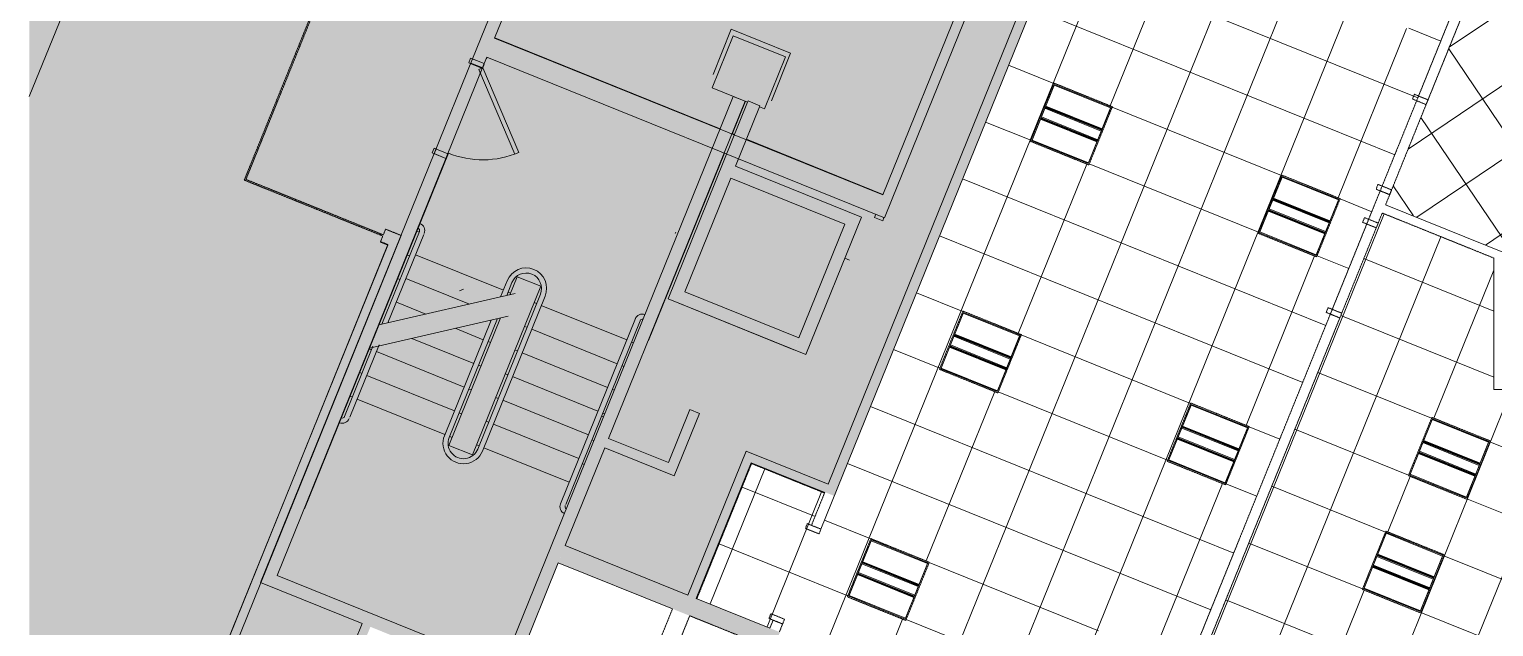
# Model space of a CAD drawing. Header units: inches. Extents: x 308 to 1690, y -476 to 1095.
# Drawn here: x 308 to 880, y 52 to 286 of the extents above; entities that cross this region are included whole.
import ezdxf

# ---------------------------------------------------------------- set-up
doc = ezdxf.new("R2010")
doc.units = ezdxf.units.IN
doc.header["$MEASUREMENT"] = 0
doc.linetypes.add('Demolished', pattern=[0.1875, 0.125, -0.0625])
for name, color, linetype, lineweight in [('8th floor - 800-805 background_dwg', 8, 'Continuous', 9), ('A-CLNG', 13, 'Continuous', 13), ('A-CLNG-PATT', 13, 'Demolished', 9), ('A-DETL-GENF', 92, 'Continuous', 9), ('A-DOOR', 31, 'Continuous', 13), ('A-DOOR-FRAM', 31, 'Continuous', 20), ('A-WALL', 113, 'Continuous', 13), ('A-Wall-Bldg', 7, 'Continuous', 9), ('A-Wall-Exst', 7, 'Continuous', 9), ('A-WALL-PATT', 111, 'Continuous', 13), ('E-LITE-EQPM', 33, 'Continuous', 13), ('I-WALL', 2, 'Continuous', 13)]:
    doc.layers.add(name, color=color, linetype=linetype, lineweight=lineweight)

# ---------------------------------------------------------------- blocks, each defined once
blk = doc.blocks.new('Single Flush - OTJ_SOLIDFLUSH_ALUM-5004356-FIRST FLOOR RCP DEMO')
at = {"layer": 'A-DOOR-FRAM', "color": 8}
for p, q in [((-20, 3.25), (-20, -2.5)), ((-20, 3.25), (-18, 3.25)), ((-18, 3.25), (-18, -2.5)), ((18.000004, 3.25), (18.000004, -2.5)), ((18.000004, 3.25), (20.000004, 3.25)), ((20.000004, 3.25), (20.000004, -2.5)), ((-20, -2.5), (-18, -2.5)), ((18.000004, -2.5), (20.000004, -2.5))]:
    blk.add_line(p, q, dxfattribs=at)
blk = doc.blocks.new('Single Flush - OTJ_SOLIDFLUSH_ALUM-V5-FIRST FLOOR RCP DEMO')
at = {"layer": 'A-DOOR-FRAM', "color": 10, "linetype": 'Demolished'}
for p, q in [((-20, -3.75), (-20, 2)), ((-20, 2), (-18, 2)), ((-18, -3.75), (-18, 2)), ((18.000004, -3.75), (18.000004, 2)), ((18.000004, 2), (20.000004, 2)), ((20.000004, -3.75), (20.000004, 2)), ((-20, -3.75), (-18, -3.75)), ((18.000004, -3.75), (20.000004, -3.75))]:
    blk.add_line(p, q, dxfattribs=at)
blk = doc.blocks.new('Single Flush - OTJ_SOLIDFLUSH_ALUM-5004421-FIRST FLOOR RCP DEMO')
at = {"layer": 'A-DOOR-FRAM', "color": 10, "linetype": 'Demolished'}
for p, q in [((-20, 3.75), (-20, -2)), ((-20, 3.75), (-18, 3.75)), ((-18, 3.75), (-18, -2)), ((18.000004, 3.75), (18.000004, -2)), ((18.000004, 3.75), (20.000004, 3.75)), ((20.000004, 3.75), (20.000004, -2)), ((-20, -2), (-18, -2)), ((18.000004, -2), (20.000004, -2))]:
    blk.add_line(p, q, dxfattribs=at)
blk = doc.blocks.new('Single Flush - OTJ_SOLIDFLUSH_ALUM-5212879-FIRST FLOOR RCP DEMO')
at = {"layer": 'A-DOOR-FRAM', "color": 10, "linetype": 'Demolished'}
for p, q in [((-20, -3.75), (-20, 2)), ((-20, 2), (-18, 2)), ((-18, -3.75), (-18, 2)), ((18.000004, -3.75), (18.000004, 2)), ((18.000004, 2), (20.000004, 2)), ((20.000004, -3.75), (20.000004, 2)), ((-20, -3.75), (-18, -3.75)), ((18.000004, -3.75), (20.000004, -3.75))]:
    blk.add_line(p, q, dxfattribs=at)
blk = doc.blocks.new('L-Recessed-Axis-Plano - 2 X 2-4550865-FIRST FLOOR RCP DEMO')
at = {"layer": 'E-LITE-EQPM', "lineweight": 9}
for p, q in [((11.91, 11.87), (-11.91, 11.87)), ((-11.91, 11.87), (-11.91, -11.88)), ((-11.88, -11.56), (-11.88, 11.56)), ((-11.88, 11.56), (11.87, 11.56)), ((11.87, 11.56), (11.87, -11.56)), ((11.91, -11.88), (11.91, 11.87)), ((-11.88, 2.74), (11.87, 2.74)), ((11.87, 2.51), (-11.88, 2.51)), ((-11.88, 2.3), (11.87, 2.3)), ((-11.88, 2.2), (11.87, 2.2)), ((-11.88, 1.83), (11.87, 1.83)), ((-11.88, -1.83), (11.87, -1.83)), ((-11.88, -2.2), (11.87, -2.2)), ((-11.88, -2.3), (11.87, -2.3)), ((-11.88, -2.51), (11.87, -2.51)), ((-11.88, -2.74), (11.87, -2.74)), ((-11.91, -11.88), (11.91, -11.88)), ((11.87, -11.56), (-11.88, -11.56))]:
    blk.add_line(p, q, dxfattribs=at)
blk = doc.blocks.new('8th floor - 800-805 background_dwg-4807125-FIRST FLOOR RCP DEMO')
at = {"layer": 'A-Wall-Bldg'}
h = blk.add_hatch(color=256, dxfattribs=at)
h.paths.add_polyline_path([(492.46, 36.76), (552.45, 185.07), (501.02, 58.71), (413.21, 94.2), (404.37, 72.35), (491.27, 37.24)], flags=0)
h.paths.add_polyline_path([(557.29, 116.44), (565.07, 135.69), (557.22, 116.5), (534.05, 125.89), (579.16, 237.43), (579.04, 237.47), (533.91, 125.89), (557.24, 116.46)], flags=0)
h.paths.add_polyline_path([(569.39, 135.69), (569.39, 135.69), (569.39, 135.69)], flags=0)
h.paths.add_polyline_path([(454.97, 197.42), (471.32, 237.53), (466.68, 239.41), (465.81, 237.25), (470.34, 235.42), (465.71, 223.96)], flags=0)
h.paths.add_polyline_path([(484.79, 270.87), (486.47, 275.02), (486.37, 275.06), (485.34, 272.5), (480.8, 274.34), (480.16, 272.74), (484.7, 270.91)], flags=0)
h.paths.add_polyline_path([(489.47, 282.44), (497.28, 301.76), (492.64, 303.63), (492.29, 302.77), (496.84, 300.93), (489.37, 282.47)], flags=0)
h.paths.add_polyline_path([(602.4, 561.85), (603.01, 563.39), (598.37, 565.24), (597.76, 563.73), (602.39, 561.86)], flags=0)
blk.add_hatch(color=256, dxfattribs=at).paths.add_polyline_path([(608.21, 165.24), (626.19, 209.75), (581.63, 227.73), (563.65, 183.27), (563.72, 183.27), (581.69, 227.73), (626.19, 209.74), (608.2, 165.24)], flags=0)
for p, q in [((486.47, 275.02), (486.22, 274.39)), ((480.8, 274.34), (480.72, 274.13)), ((582.17, 244.94), (587.37, 257.79)), ((592.93, 255.55), (587.73, 242.69)), ((471.32, 237.53), (415.07, 98.36)), ((466.68, 239.41), (465.81, 237.25)), ((549.52, 164.15), (579.17, 237.52)), ((584.73, 235.27), (583.56, 232.37)), ((563.7, 183.24), (581.69, 227.73)), ((445.34, 170.57), (460, 206.86)), ((458.96, 206.95), (459.89, 206.57)), ((460.47, 211.02), (460.59, 210.97)), ((560.18, 206.55), (559.99, 206.08)), ((447.71, 171.12), (461.67, 205.63)), ((455.21, 197.67), (456.14, 197.3)), ((492.79, 183.9), (458.48, 197.76)), ((628.03, 195.62), (626.18, 196.37)), ((451.47, 188.4), (452.39, 188.03)), ((479.55, 178.46), (454.74, 188.49)), ((475.67, 183.66), (477.28, 184.35)), ((491.73, 181.27), (494.29, 187.61)), ((496.14, 186.86), (494.11, 181.82)), ((495.57, 182.77), (494.64, 183.15)), ((497.4, 182.58), (444.15, 170.29)), ((462.56, 174.54), (450.99, 179.22)), ((482.76, 121.73), (507.27, 182.36)), ((484.62, 120.98), (509.12, 181.61)), ((505.77, 178.65), (504.84, 179.03)), ((541, 164.41), (507.62, 177.9)), ((606.34, 160.6), (557.19, 180.47)), ((494.67, 173.74), (440.49, 161.24)), ((469.78, 126.98), (488.07, 172.22)), ((490.45, 172.76), (471.64, 126.23)), ((515.08, 100.28), (544.37, 172.76)), ((517.16, 100.08), (546.2, 171.93)), ((473.98, 168.97), (484.96, 164.53)), ((502.02, 169.38), (501.09, 169.75)), ((537.25, 155.14), (503.88, 168.63)), ((430.74, 134.46), (441.84, 161.93)), ((444.22, 162.48), (432.79, 134.18)), ((440.38, 160.97), (441.31, 160.6)), ((456.99, 165.05), (481.21, 155.26)), ((487.74, 163.4), (486.81, 163.78)), ((498.27, 160.11), (497.35, 160.48)), ((543.66, 163.34), (542.85, 163.66)), ((443.16, 159.85), (477.47, 145.98)), ((483.99, 154.13), (483.07, 154.51)), ((533.51, 145.87), (500.13, 159.36)), ((436.63, 151.7), (437.56, 151.33)), ((439.41, 150.58), (473.72, 136.71)), ((494.53, 150.84), (493.6, 151.21)), ((529.76, 136.6), (496.38, 150.09)), ((539.91, 154.07), (539.11, 154.39)), ((480.25, 144.86), (479.32, 145.23)), ((536.16, 144.8), (535.36, 145.12)), ((432.89, 142.43), (433.81, 142.06)), ((435.67, 141.31), (469.97, 127.44)), ((490.78, 141.57), (489.85, 141.94)), ((526.01, 127.33), (492.63, 140.82)), ((476.5, 135.59), (475.57, 135.96)), ((487.03, 132.29), (486.11, 132.67)), ((531.92, 134.31), (531.12, 134.64)), ((532.41, 135.53), (531.61, 135.85)), ((472.75, 126.32), (471.83, 126.69)), ((522.26, 118.05), (488.89, 131.54)), ((483.29, 123.02), (482.36, 123.4)), ((518.52, 108.78), (485.14, 122.27)), ((528.17, 125.04), (527.38, 125.37)), ((524.42, 115.77), (523.63, 116.09))]:
    blk.add_line(p, q, dxfattribs=at)
at = {"layer": 'A-Wall-Bldg', "flags": 128}
for points in [[(574.73, 268.29), (581.86, 285.93), (605.03, 276.56), (597.53, 258)], [(485.34, 272.27), (484.78, 270.88), (480.15, 272.75)], [(498.86, 237.74), (484.78, 270.88), (483.17, 270.19), (497.25, 237.06)], [(581.69, 227.73), (626.19, 209.74), (608.2, 165.24)], [(495.3, 182.09), (498.15, 189.15), (507.42, 185.4), (480.76, 119.44), (471.49, 123.19), (491.64, 173.04)]]:
    blk.add_lwpolyline(points, dxfattribs=at)
at = {"layer": 'A-Wall-Bldg'}
for centre, radius, start, end in [((484.79, 270.84), 35.97, 247.9851, 293.027), ((459.08, 207.23), 1, 337.9948, 67.9948), ((459.08, 207.23), 3, 337.9948, 67.9948), ((501.71, 184.61), 8, 337.9929, 157.9929), ((501.71, 184.61), 6, 337.9929, 157.9929), ((547.12, 171.56), 3, 70.4879, 157.991), ((547.12, 171.56), 1, 76.1332, 157.991), ((429.82, 134.84), 3, 247.991, 337.991), ((429.82, 134.84), 1, 247.991, 337.991), ((477.2, 123.98), 8, 157.9929, 337.9929), ((477.2, 123.98), 6, 157.9929, 337.9929), ((517.89, 99.24), 3, 157.9948, 245.0045), ((517.89, 99.24), 1, 157.9948, 238.3277)]:
    blk.add_arc(centre, radius, start, end, dxfattribs=at)
at = {"layer": 'A-Wall-Exst'}
for p, q in [((577.52, 247.04), (489.44, 282.63)), ((583.13, 244.77), (582.15, 245.17)), ((641.14, 221.33), (587.77, 242.9)), ((638.29, 213.61), (637.77, 212.33)), ((452.79, 205.36), (446.8, 207.78)), ((589.51, 116.2), (618.3, 104.57))]:
    blk.add_line(p, q, dxfattribs=at)
at = {"layer": 'A-Wall-Exst', "flags": 128}
for points in [[(637.77, 212.33), (641.02, 211.02), (641.53, 212.29)], [(444.81, 202.87), (444.74, 202.68), (447.6, 201.52), (384.91, 46.35)]]:
    blk.add_lwpolyline(points, dxfattribs=at)
at = {"layer": 'A-WALL-PATT', "color": 7, "lineweight": 9}
for p, q in [((641.02, 211.02), (637.77, 212.33)), ((444.74, 202.68), (444.81, 202.87))]:
    blk.add_line(p, q, dxfattribs=at)

msp = doc.modelspace()

# ---------------------------------------------------------------- hatches: boundary and pattern name
at = {"layer": 'A-CLNG-PATT', "lineweight": 13}
h = msp.add_hatch(dxfattribs=at)
h.set_pattern_fill('FP_6', color=55, style=0, pattern_type=2)
h.set_pattern_definition([(68, (707.18, 135.603), (22.2524, -8.9906), []), (338, (707.18, 135.603), (-8.9906, -22.2524), [])])
h.paths.add_polyline_path([(754.92, -407.96), (754.92, -123.2), (703.97, -102.62), (880.1, 333.3), (949.38, 378.92), (768.99, 646.22), (753.85, 636.01), (747.13, 645.97), (684.29, 671.36), (648.32, 582.35), (717.95, 554.22), (716.18, 549.82), (774.3, 479.99), (616.9, 90.42), (613.19, 91.92), (618.3, 104.55), (589.78, 116.08), (568.42, 63.23), (596.94, 51.7), (598.21, 54.83), (601.92, 53.33), (600.65, 50.2), (683.02, 16.93), (609.96, -163.89), (562.37, -144.66), (532.59, -218.38), (498.74, -204.69), (464.09, -290.46), (741.22, -402.42)], flags=0)
h.paths.add_polyline_path([(682.83, -372.72), (660, -363.5), (669.2, -340.72), (692.03, -349.95), (683.04, -372.19)], flags=0)
h.paths.add_polyline_path([(595.21, -337.29), (572.38, -328.07), (581.58, -305.29), (604.41, -314.52), (595.42, -336.76)], flags=0)
h.paths.add_polyline_path([(718.79, -283.71), (695.96, -274.49), (705.16, -251.71), (727.99, -260.94), (719, -283.18)], flags=0)
h.paths.add_polyline_path([(631.17, -248.28), (608.34, -239.06), (617.54, -216.28), (640.37, -225.51), (631.39, -247.75)], flags=0)
h.paths.add_polyline_path([(666.74, -159.11), (643.91, -149.89), (653.11, -127.11), (675.94, -136.34), (666.95, -158.58)], flags=0)
h.paths.add_polyline_path([(702.63, -70.07), (679.8, -60.85), (689, -38.08), (711.83, -47.3), (702.85, -69.55)], flags=0)
h.paths.add_polyline_path([(739.06, 18.75), (716.23, 27.97), (725.43, 50.75), (748.26, 41.52), (739.27, 19.28)], flags=0)
h.paths.add_polyline_path([(650.05, 54.71), (627.22, 63.94), (636.42, 86.71), (659.25, 77.48), (650.26, 55.24)], flags=0)
h.paths.add_polyline_path([(775.02, 107.76), (752.19, 116.98), (761.39, 139.76), (784.22, 130.53), (775.23, 108.29)], flags=0)
h.paths.add_polyline_path([(686.01, 143.72), (663.18, 152.94), (672.38, 175.72), (695.21, 166.49), (686.22, 144.25)], flags=0)
h.paths.add_polyline_path([(810.59, 196.93), (787.76, 206.15), (796.96, 228.92), (819.79, 219.7), (810.8, 197.45)], flags=0)
h.paths.add_polyline_path([(721.58, 232.89), (698.75, 242.11), (707.95, 264.89), (730.78, 255.66), (721.79, 233.42)], flags=0)
h.paths.add_polyline_path([(846.48, 285.96), (823.65, 295.19), (832.85, 317.96), (855.68, 308.74), (846.69, 286.49)], flags=0)
h.paths.add_polyline_path([(757.47, 321.93), (734.64, 331.15), (743.84, 353.92), (766.67, 344.7), (757.68, 322.45)], flags=0)
h.paths.add_polyline_path([(882.05, 375.13), (859.22, 384.36), (868.42, 407.13), (891.25, 397.91), (882.24, 375.6)], flags=0)
h.paths.add_polyline_path([(793.04, 411.09), (770.21, 420.32), (779.41, 443.09), (802.24, 433.87), (793.25, 411.62)], flags=0)
h.paths.add_polyline_path([(806.44, 509.83), (783.61, 519.05), (792.81, 541.83), (815.64, 532.6), (806.65, 510.36)], flags=0)
h.paths.add_polyline_path([(748.55, 558.76), (725.72, 567.99), (734.92, 590.76), (757.76, 581.53), (748.77, 559.29)], flags=0)
h = msp.add_hatch(dxfattribs=at)
h.set_pattern_fill('FP_12', color=55, style=0, pattern_type=2)
h.set_pattern_definition([(304.014, (942.053, 245.767), (-19.8936, -13.4255), []), (214.014, (942.053, 245.767), (-13.4255, 19.8936), [])])
h.paths.add_polyline_path([(955.97, 115.93), (1032.59, 167.61), (1005.76, 207.4), (1046.55, 234.94), (951.58, 375.58), (883.34, 330.64), (837.55, 217.31), (925.66, 181.71), (925.67, 166.36), (949.4, 126.87)], flags=0)
h.paths.add_polyline_path([(949.4, 191.59), (935.66, 211.95), (956.07, 225.72), (969.81, 205.36), (949.51, 191.66)], flags=0)
h.paths.add_polyline_path([(942.28, 244.7), (928.54, 265.06), (948.96, 278.83), (962.7, 258.47), (942.39, 244.77)], flags=0)
h.paths.add_polyline_path([(935.45, 298.73), (921.71, 319.09), (942.12, 332.87), (955.86, 312.51), (935.57, 298.81)], flags=0)
h = msp.add_hatch(dxfattribs=at)
h.set_pattern_fill('FP_11', color=55, style=0, pattern_type=2)
h.set_pattern_definition([(68, (869.49, 102.213), (22.2524, -8.9906), []), (338, (869.49, 102.213), (-8.9906, -22.2524), [])])
h.paths.add_polyline_path([(925.59, -15.76), (925.59, 95.45), (953.06, 113.97), (925.66, 159.56), (925.66, 145.02), (879.79, 145.02), (879.79, 196.47), (836.24, 214.07), (763.52, 34.1), (811.15, 14.9), (925.42, -15.72)], flags=0)
h.paths.add_polyline_path([(833.31, 13.12), (810.48, 22.35), (819.68, 45.12), (842.51, 35.9), (833.52, 13.65)], flags=0)
h.paths.add_polyline_path([(851.29, 57.63), (828.46, 66.85), (837.66, 89.63), (860.49, 80.4), (851.5, 58.16)], flags=0)
h.paths.add_polyline_path([(869.27, 102.13), (846.44, 111.36), (855.64, 134.13), (878.47, 124.91), (869.48, 102.66)], flags=0)
at = {"layer": 'A-DETL-GENF'}
h = msp.add_hatch(color=254, dxfattribs=at)
h.paths.add_polyline_path([(307.55, -475.96), (1690.03, -475.96), (1690.03, 370.72), (1687.46, 364.37), (1667.06, 372.61), (1675.3, 393.01), (1690.03, 387.06), (1690.03, 1073.57), (1594.71, 1073.57), (1594.7, 1021.49), (1579.71, 1021.5), (1579.71, 1050.49), (1474.72, 1050.49), (1474.72, 946.5), (1579.7, 946.5), (1579.7, 979.5), (1583.69, 979.45), (1583.71, 979.49), (1594.71, 979.44), (1602.63, 978.69), (1602.73, 962.72), (1603.01, 962.57), (1602.84, 946.49), (1598.83, 946.49), (1598.83, 942.49), (1516.66, 942.5), (1404.71, 942.52), (1404.71, 947.51), (1460.7, 947.51), (1460.7, 962.51), (1470.71, 962.51), (1470.71, 1073.57), (1171.71, 1073.57), (1171.71, 973.55), (1276.05, 973.53), (1276.05, 947.53), (1317.55, 947.52), (1317.55, 942.53), (1166.7, 942.54), (1166.7, 942.86), (889.38, 942.86), (889.38, 946.36), (905.1, 946.36), (905.1, 1073.57), (776.6, 1073.57), (734.78, 970.08), (695.56, 970.08), (685.98, 946.36), (849.38, 946.36), (849.38, 942.86), (684.56, 942.86), (448.58, 358.79), (445.34, 360.1), (641.79, 846.33), (588.01, 868.05), (591.85, 877.56), (595.1, 876.25), (592.57, 869.99), (643.1, 849.57), (658.83, 888.51), (608.3, 908.93), (605.58, 902.21), (602.34, 903.52), (620.83, 949.27), (624.07, 947.96), (609.61, 912.17), (660.14, 891.76), (692.33, 971.42), (641.8, 991.84), (639.05, 985.05), (635.81, 986.36), (638.55, 993.15), (625.19, 998.55), (642.55, 1041.52), (645.79, 1040.21), (629.74, 1000.48), (696.34, 973.58), (708.71, 973.58), (708.71, 996.59), (741.72, 996.59), (772.04, 1071.64), (767.25, 1073.57), (595.14, 1073.57), (552.68, 968.48), (549.44, 969.79), (580.57, 1046.85), (514.43, 1073.57), (307.55, 1073.57), (307.55, 798.87), (456.13, 738.84), (503.02, 854.91), (506.27, 853.6), (454.22, 724.78), (450.98, 726.09), (454.82, 735.59), (307.55, 795.09), (307.55, 591.43), (384.03, 560.49), (415.36, 637.94), (415.07, 638.06), (423.31, 658.46), (423.62, 658.37), (435.99, 689), (439.24, 687.69), (426.85, 657.03), (443.93, 650.13), (435.69, 629.73), (418.61, 636.63), (379.12, 539.02), (375.88, 540.33), (382.72, 557.25), (307.55, 587.66), (307.55, 388.62), (310.36, 395.56), (316.34, 393.14), (360.88, 503.25), (364.12, 501.94), (319.58, 391.83), (338.57, 384.15), (328.86, 360.14), (307.55, 368.76), (307.55, -123.54), (496.86, -200.02), (496.81, -200.13), (530.65, -213.82), (559.13, -143.35), (487.43, -114.38), (477.2, -139.72), (343.66, -85.77), (343.76, -85.54), (343.45, -85.41), (393.18, 37.53), (383, 41.64), (447.68, 201.71), (450.8, 200.45), (465.71, 237.3), (465.81, 237.25), (466.68, 239.41), (471.32, 237.53), (450.92, 187.42), (413.21, 94.2), (501.02, 58.71), (559.28, 201.96), (574.44, 239.43), (486.47, 275.02), (484.79, 270.87), (480.16, 272.74), (480.8, 274.34), (480.71, 274.38), (492.2, 302.8), (492.31, 302.8), (492.64, 303.63), (497.28, 301.76), (489.47, 282.44), (577.44, 246.85), (582.63, 259.71), (574.39, 263.05), (582.64, 283.43), (603.03, 275.19), (594.78, 254.8), (592.89, 255.56), (587.69, 242.7), (641.05, 221.12), (737.8, 460.29), (615.11, 509.86), (597.9, 467.3), (568.92, 479.02), (510.84, 335.34), (506.21, 337.21), (507.27, 339.86), (507.2, 339.88), (584.26, 530.32), (588.89, 528.45), (587.62, 525.28), (677.39, 489.01), (692.35, 526), (682.31, 530.06), (690.55, 550.45), (706.13, 544.15), (708.41, 554.3), (614.65, 592.18), (602.39, 561.86), (597.76, 563.73), (611.33, 597.29), (644.61, 583.85), (646.21, 587.79), (646.32, 587.74), (661.3, 624.83), (661.19, 624.87), (686.22, 686.82), (686.33, 686.78), (701.32, 723.87), (701.2, 723.91), (702.66, 727.52), (669.45, 740.94), (726.65, 882.49), (1577.02, 882.49), (1577.02, 841.12), (1657.61, 841.12), (1657.62, 638.33), (1666.03, 634.97), (1657.61, 634.97), (1657.61, 633.49), (1274.43, 633.49), (1344.41, 529.77), (1394.53, 509.77), (1380.06, 473.95), (1399.93, 444.48), (1413.8, 424.57), (1327.76, 366.55), (1303.11, 403.11), (1011.25, 206.36), (1038.1, 166.53), (929.56, 93.35), (929.56, -450.17), (758.42, -450.17), (758.42, -454.42), (754.92, -454.42), (754.92, -411.73), (629.46, -361.05), (613.67, -400.15), (610.42, -398.84), (612.75, -393.07), (564.59, -373.61), (562.26, -379.38), (559.02, -378.07), (574.81, -338.97), (462.78, -293.71), (451.73, -321.05), (444.54, -318.15), (445.86, -314.91), (449.8, -316.5), (495.54, -203.27), (384.75, -158.5), (339, -271.73), (359.02, -279.82), (362.17, -272.03), (381.64, -279.89), (378.49, -287.69), (408.77, -299.92), (407.46, -303.17), (377.18, -290.94), (371.14, -305.89), (351.67, -298.02), (357.71, -283.07), (334.44, -273.67), (381.5, -157.19), (307.55, -127.31), (307.55, -450.17)], flags=0)
h.paths.add_polyline_path([(614.06, -389.82), (626.22, -359.74), (616.5, -355.81), (605.45, -383.16), (574.9, -370.82), (585.95, -343.47), (578.06, -340.28), (565.91, -370.37), (613.67, -389.66)], flags=0)
h.paths.add_polyline_path([(426.88, 27.69), (437.43, 53.6), (398.04, 69.51), (387.56, 43.57), (425.8, 28.12)], flags=0)
h.paths.add_polyline_path([(564.9, 64.65), (587.68, 120.97), (619.7, 108.03), (758.62, 451.88), (741.51, 458.79), (641.76, 212.2), (584.69, 235.29), (583.51, 232.39), (632.7, 212.51), (610.96, 158.73), (557.14, 180.51), (580.05, 237.16), (579.08, 237.56), (579.04, 237.47), (579.16, 237.43), (534.04, 125.87), (557.22, 116.5), (565.68, 137.19), (569.39, 135.69), (559.5, 111.23), (532.41, 122.18), (516.97, 84.02), (558.89, 67.08)], flags=0)
h.paths.add_polyline_path([(1071.76, 164.62), (1069.46, 164.62), (1067.21, 165.09), (1065.11, 166.03), (1063.25, 167.38), (1061.71, 169.09), (1060.56, 171.08), (1059.85, 173.27), (1059.61, 175.56), (1059.85, 177.84), (1060.56, 180.03), (1061.71, 182.02), (1063.25, 183.73), (1065.11, 185.08), (1067.21, 186.02), (1069.46, 186.5), (1071.76, 186.5), (1074.01, 186.02), (1076.11, 185.08), (1077.97, 183.73), (1079.51, 182.02), (1080.66, 180.03), (1081.37, 177.84), (1081.61, 175.56), (1081.37, 173.27), (1080.66, 171.08), (1079.51, 169.09), (1077.97, 167.38), (1076.11, 166.03), (1074.01, 165.09)], flags=0)
h.paths.add_polyline_path([(608.2, 165.24), (626.18, 209.75), (581.69, 227.73), (563.74, 183.23), (608.2, 165.24)], flags=0)
h.paths.add_polyline_path([(583.05, 244.58), (588.25, 257.43), (587.28, 257.83), (582.08, 244.97), (582.64, 244.74)], flags=0)
h.paths.add_polyline_path([(432.23, 318.3), (428.98, 319.61), (430.36, 323.01), (433.6, 321.7), (432.76, 319.61)], flags=0)
h.paths.add_polyline_path([(1312.54, 348.99), (1310.24, 348.99), (1307.99, 349.47), (1305.89, 350.4), (1304.03, 351.75), (1302.49, 353.46), (1301.34, 355.45), (1300.63, 357.64), (1300.39, 359.93), (1300.63, 362.21), (1301.34, 364.4), (1302.63, 366.55), (1304.17, 368.2), (1305.89, 369.45), (1307.99, 370.39), (1310.24, 370.87), (1312.54, 370.87), (1314.79, 370.39), (1316.89, 369.45), (1318.75, 368.1), (1320.29, 366.39), (1321.44, 364.4), (1322.15, 362.21), (1322.39, 359.93), (1322.15, 357.64), (1321.44, 355.45), (1320.29, 353.46), (1318.75, 351.75), (1316.89, 350.4), (1314.79, 349.47)], flags=0)
h.paths.add_polyline_path([(307.55, 371.93), (315.4, 391.36), (311.46, 392.96), (307.55, 383.28), (307.55, 372.65)], flags=0)
h.paths.add_polyline_path([(595.96, 471.86), (611.87, 511.17), (586.12, 521.57), (570.23, 482.27), (594.65, 472.39)], flags=0)
h.paths.add_polyline_path([(692.38, 482.96), (696.4, 500.88), (689.61, 484.07), (692.22, 483.02)], flags=0)
h.paths.add_polyline_path([(685.91, 485.57), (700.85, 522.56), (696.06, 524.5), (681.1, 487.51)], flags=0)
h.paths.add_polyline_path([(521.25, 890.68), (518.01, 891.99), (523.16, 904.76), (523.07, 904.8), (526.53, 913.37), (398.16, 965.24), (394.04, 955.04), (369.93, 964.78), (379.67, 988.89), (403.78, 979.15), (399.47, 968.48), (527.84, 916.62), (531.31, 925.2), (531.38, 925.2), (534.45, 932.7), (537.7, 931.39), (534.74, 924.06), (551.85, 917.14), (543.61, 896.75), (543.54, 896.75), (543.47, 896.56), (526.41, 903.45), (523.21, 895.53)], flags=0)
h.paths.add_polyline_path([(998.7, 946.36), (1166.7, 946.36), (1166.7, 1073.57), (908.6, 1073.57), (908.6, 946.36)], flags=0)
h.paths.add_polyline_path([(1308.7, 947.53), (1286.71, 947.53), (1286.71, 994.53), (1308.71, 994.53), (1308.7, 947.53)], flags=0)
h.paths.add_polyline_path([(1171.71, 947.53), (1271.05, 947.53), (1271.05, 969.07), (1171.71, 969.07), (1171.71, 947.53)], flags=0)
h.paths.add_polyline_path([(998.7, 972.56), (998.71, 994.57), (1020.98, 994.6), (1020.98, 972.6), (998.71, 972.56)], flags=0)
h.paths.add_polyline_path([(734.71, 979.24), (740.91, 994.59), (734.71, 994.59), (734.71, 991.84)], flags=0)
h.paths.add_polyline_path([(581.88, 1050.1), (591.37, 1073.57), (523.77, 1073.57), (552.68, 1061.9)], flags=0)
h.paths.add_polyline_path([(1579.71, 1054.5), (1579.71, 1073.57), (1474.72, 1073.57), (1474.72, 1054.51), (1579.16, 1054.5)], flags=0)
at = {"layer": 'A-WALL', "lineweight": 5}
msp.add_hatch(color=250, dxfattribs=at).paths.add_polyline_path([(594.78, 254.8), (603.03, 275.19), (582.63, 283.44), (574.39, 263.04), (588.25, 257.43), (588.45, 257.91), (593.08, 256.04), (592.89, 255.56), (593.08, 255.48)], flags=0)
at = {"layer": 'A-WALL-PATT', "lineweight": 9}
h = msp.add_hatch(color=7, dxfattribs=at)
h.paths.add_polyline_path([(402.5, 67.71), (470.34, 235.42), (465.71, 237.3), (397.86, 69.58), (398.1, 69.65), (398.04, 69.51), (398.1, 69.49)], flags=0)
h.paths.add_polyline_path([(485.34, 272.5), (496.84, 300.93), (492.2, 302.8), (480.71, 274.38), (485.2, 272.56)], flags=0)
h.paths.add_polyline_path([(511.84, 338.01), (588.01, 526.31), (583.37, 528.18), (507.2, 339.88), (511.84, 338.01)], flags=0)
h.paths.add_polyline_path([(603.01, 563.39), (614.65, 592.18), (610.02, 594.05), (598.38, 565.26), (602.81, 563.47)], flags=0)
for points in [[(644.76, 219.62), (741.51, 458.79), (737.8, 460.29), (641.05, 221.12)], [(622.15, 103.4), (763.74, 453.85), (760.03, 455.35), (618.44, 104.9), (622, 103.46)], [(497.09, 34.89), (579.08, 237.56), (575.15, 239.14), (577.89, 246.67), (582.08, 244.97), (587.28, 257.83), (582.64, 259.71), (492.46, 36.76), (496.32, 35.2)], [(630.83, 207.88), (632.7, 212.51), (583.51, 232.39), (581.64, 227.75), (630.83, 207.88)], [(610.97, 158.73), (630.83, 207.88), (626.19, 209.74), (606.34, 160.6), (610.97, 158.73)], [(387.56, 43.57), (398.1, 69.68), (397.86, 69.58), (450.8, 200.45), (447.68, 201.71), (384.32, 44.88)], [(606.34, 160.6), (608.2, 165.24), (559.01, 185.14), (557.14, 180.51), (589.6, 167.38)], [(559.5, 111.23), (569.39, 135.69), (565.68, 137.19), (555.79, 112.73), (559.43, 111.26)], [(555.79, 112.73), (557.29, 116.44), (533.91, 125.89), (532.41, 122.18), (534.04, 121.52)], [(568.15, 63.34), (590.91, 119.66), (587.66, 120.97), (564.9, 64.65), (566.76, 63.9)], [(618.39, 104.78), (619.7, 108.03), (590.91, 119.66), (589.6, 116.42), (618.1, 104.9)], [(565.71, 56.5), (568.42, 63.23), (516.97, 84.02), (514.25, 77.3), (565.61, 56.54)], [(495.22, 30.25), (497.09, 34.89), (404.37, 72.35), (402.5, 67.71), (494.52, 30.53)], [(598.16, 43.39), (600.88, 50.11), (568.42, 63.23), (565.71, 56.5), (568.42, 55.41)], [(429.04, 23.01), (440.84, 52.22), (437.6, 53.53), (425.8, 24.32), (427.11, 23.79)]]:
    msp.add_hatch(color=7, dxfattribs=at).paths.add_polyline_path(points, flags=0)
h = msp.add_hatch(color=7, dxfattribs=at)
h.paths.add_polyline_path([(641.76, 212.2), (644.76, 219.62), (577.89, 246.67), (575.15, 239.14), (641.05, 212.49)], flags=0)
h.paths.add_polyline_path([(574.44, 239.43), (577.44, 246.85), (489.37, 282.47), (486.37, 275.06), (566.76, 242.54)], flags=0)
h = msp.add_hatch(color=7, dxfattribs=at)
h.paths.add_polyline_path([(563.65, 183.27), (584.69, 235.29), (580.05, 237.16), (559.01, 185.14), (561.21, 184.25)], flags=0)
h.paths.add_polyline_path([(587.69, 242.7), (593.08, 256.04), (588.45, 257.91), (583.05, 244.58), (587.28, 242.87)], flags=0)

# ---------------------------------------------------------------- linework, layer by layer
at = {"layer": 'A-CLNG'}
msp.add_line((344.13, 350.14), (307.55, 259.63), dxfattribs=at)
at = {"layer": 'A-CLNG', "color": 7, "linetype": 'Demolished', "lineweight": 9}
for p, q in [((707.95, 264.89), (698.75, 242.11)), ((730.78, 255.66), (707.95, 264.89)), ((850.42, 259.84), (835.43, 222.75)), ((839.14, 221.25), (854.12, 258.34)), ((721.58, 232.89), (730.78, 255.66)), ((698.75, 242.11), (721.58, 232.89)), ((796.96, 228.92), (787.76, 206.15)), ((819.79, 219.7), (796.96, 228.92)), ((810.59, 196.93), (819.79, 219.7)), ((787.76, 206.15), (810.59, 196.93)), ((830.94, 211.63), (815.95, 174.54)), ((819.66, 173.04), (834.64, 210.13)), ((672.38, 175.72), (663.18, 152.94)), ((695.21, 166.49), (672.38, 175.72)), ((686.01, 143.72), (695.21, 166.49)), ((663.18, 152.94), (686.01, 143.72)), ((761.39, 139.76), (752.19, 116.98)), ((784.22, 130.53), (761.39, 139.76)), ((855.64, 134.13), (846.44, 111.36)), ((878.47, 124.91), (855.64, 134.13)), ((775.02, 107.76), (784.22, 130.53)), ((869.27, 102.13), (878.47, 124.91)), ((568.42, 63.23), (589.78, 116.08)), ((589.78, 116.08), (618.3, 104.55)), ((752.19, 116.98), (775.02, 107.76)), ((846.44, 111.36), (869.27, 102.13)), ((636.42, 86.71), (627.22, 63.94)), ((659.25, 77.48), (636.42, 86.71)), ((837.66, 89.63), (828.46, 66.85)), ((860.49, 80.4), (837.66, 89.63)), ((851.29, 57.63), (860.49, 80.4)), ((650.05, 54.71), (659.25, 77.48)), ((627.22, 63.94), (650.05, 54.71)), ((828.46, 66.85), (851.29, 57.63))]:
    msp.add_line(p, q, dxfattribs=at)
at = {"layer": 'A-WALL', "color": 8, "lineweight": 20}
for p, q in [((489.37, 282.47), (641.05, 221.12)), ((574.39, 263.04), (582.63, 283.44)), ((582.63, 283.44), (603.03, 275.19)), ((641.76, 212.2), (486.37, 275.06)), ((603.03, 275.19), (594.78, 254.8)), ((588.25, 257.43), (574.39, 263.04)), ((594.78, 254.8), (592.89, 255.56)), ((644.76, 219.62), (641.76, 212.2))]:
    msp.add_line(p, q, dxfattribs=at)
at = {"layer": 'A-WALL', "lineweight": 9}
for p, q in [((588.45, 257.91), (588.25, 257.43)), ((593.08, 256.04), (588.45, 257.91)), ((592.89, 255.56), (593.08, 256.04))]:
    msp.add_line(p, q, dxfattribs=at)
at = {"layer": 'I-WALL', "color": 8, "lineweight": 20}
for p, q in [((774.3, 479.99), (616.9, 90.42)), ((641.05, 221.12), (737.8, 460.29)), ((741.51, 458.79), (644.76, 219.62)), ((619.7, 108.03), (758.62, 451.88)), ((480.71, 274.38), (492.2, 302.8)), ((496.84, 300.93), (489.37, 282.47)), ((486.37, 275.06), (485.34, 272.5)), ((485.34, 272.5), (480.71, 274.38)), ((492.46, 36.76), (582.64, 259.71)), ((587.28, 257.83), (533.91, 125.89)), ((582.64, 259.71), (587.28, 257.83)), ((557.14, 180.51), (588.25, 257.43)), ((592.89, 255.56), (583.51, 232.39)), ((397.86, 69.58), (465.71, 237.3)), ((470.34, 235.42), (404.37, 72.35)), ((465.71, 237.3), (470.34, 235.42)), ((583.51, 232.39), (632.7, 212.51)), ((581.64, 227.75), (563.65, 183.27)), ((626.19, 209.75), (581.64, 227.75)), ((632.7, 212.51), (610.97, 158.73)), ((837.55, 217.31), (925.66, 181.71)), ((608.21, 165.24), (626.19, 209.75)), ((383, 41.64), (447.68, 201.71)), ((452.89, 205.27), (387.56, 43.57)), ((879.79, 145.02), (879.79, 196.47)), ((563.65, 183.27), (608.21, 165.24)), ((610.97, 158.73), (557.14, 180.51)), ((925.66, 145.02), (879.79, 145.02)), ((557.29, 116.44), (565.68, 137.19)), ((569.39, 135.69), (559.5, 111.23)), ((565.68, 137.19), (569.39, 135.69)), ((532.41, 122.18), (516.97, 84.02)), ((559.5, 111.23), (532.41, 122.18)), ((533.91, 125.89), (557.29, 116.44)), ((564.9, 64.65), (587.66, 120.97)), ((587.66, 120.97), (619.7, 108.03)), ((589.6, 116.42), (568.15, 63.34)), ((618.39, 104.78), (589.6, 116.42)), ((516.97, 84.02), (564.9, 64.65)), ((514.25, 77.3), (495.22, 30.25)), ((558.89, 59.26), (514.25, 77.3)), ((437.6, 53.53), (397.86, 69.58)), ((404.37, 72.35), (492.46, 36.76)), ((568.15, 63.34), (596.94, 51.7)), ((427.11, 27.59), (437.6, 53.53)), ((565.71, 56.5), (565.61, 56.54))]:
    msp.add_line(p, q, dxfattribs=at)
at = {"layer": 'I-WALL', "color": 10, "linetype": 'Demolished', "lineweight": 20}
for p, q in [((850.42, 259.84), (880.1, 333.3)), ((883.34, 330.64), (854.12, 258.34)), ((391.55, 226.95), (427.72, 316.35)), ((428.18, 316.16), (392.21, 227.23)), ((854.12, 258.34), (850.42, 259.84)), ((411.4, 218.93), (391.55, 226.95)), ((392.21, 227.23), (411.59, 219.4)), ((411.59, 219.4), (411.4, 218.93)), ((830.94, 211.63), (835.43, 222.75)), ((835.43, 222.75), (839.14, 221.25)), ((839.14, 221.25), (837.55, 217.31)), ((836.24, 214.07), (834.64, 210.13)), ((879.79, 196.47), (836.24, 214.07)), ((445.89, 205.54), (446.78, 207.74)), ((446.78, 207.74), (452.89, 205.27)), ((834.64, 210.13), (830.94, 211.63)), ((444.78, 205.45), (444.96, 205.91)), ((445.7, 205.07), (444.78, 205.45)), ((444.81, 202.87), (445.7, 205.07)), ((447.68, 201.71), (444.81, 202.87)), ((444.96, 205.91), (445.89, 205.54)), ((759.16, 33.97), (815.95, 174.54)), ((819.66, 173.04), (763.52, 34.1)), ((815.95, 174.54), (819.66, 173.04)), ((613.19, 91.92), (618.39, 104.78)), ((616.9, 90.42), (613.19, 91.92)), ((491.27, -108.11), (558.89, 59.26)), ((565.61, 56.54), (497.99, -110.83)), ((636.14, 28.05), (565.71, 56.5)), ((596.94, 51.7), (598.21, 54.83)), ((598.21, 54.83), (601.92, 53.33)), ((601.92, 53.33), (600.65, 50.2))]:
    msp.add_line(p, q, dxfattribs=at)
at = {"layer": 'I-WALL', "lineweight": 9}
for p, q in [((480.71, 274.38), (465.71, 237.3)), ((470.34, 235.42), (485.34, 272.5))]:
    msp.add_line(p, q, dxfattribs=at)
at = {"layer": 'I-WALL', "color": 7, "linetype": 'Demolished', "lineweight": 9}
for p, q in [((411.4, 218.93), (444.78, 205.45)), ((444.96, 205.91), (411.59, 219.4))]:
    msp.add_line(p, q, dxfattribs=at)

# ---------------------------------------------------------------- block references
at = {"layer": '8th floor - 800-805 background_dwg', "color": 7}
msp.add_blockref('8th floor - 800-805 background_dwg-4807125-FIRST FLOOR RCP DEMO', (0, 0), dxfattribs=at)
at = {"layer": 'A-DOOR', "rotation": 67.97573967437093}
msp.add_blockref('Single Flush - OTJ_SOLIDFLUSH_ALUM-5004356-FIRST FLOOR RCP DEMO', (475.52, 254.9), dxfattribs=at)
at = {"layer": 'A-DOOR', "color": 7, "linetype": 'Demolished', "lineweight": 9}
for name, p, rotation in [('Single Flush - OTJ_SOLIDFLUSH_ALUM-V5-FIRST FLOOR RCP DEMO', (844.78, 240.55), 247.9999999999997), ('Single Flush - OTJ_SOLIDFLUSH_ALUM-5004421-FIRST FLOOR RCP DEMO', (825.3, 192.33), 67.99999999999977), ('Single Flush - OTJ_SOLIDFLUSH_ALUM-5212879-FIRST FLOOR RCP DEMO', (607.55, 72.63), 247.9999999999997)]:
    msp.add_blockref(name, p, dxfattribs=dict(at, rotation=rotation))
at = {"layer": 'E-LITE-EQPM', "lineweight": 9, "extrusion": (0, 0, -1), "rotation": 202.0000000000002}
for p in [(-714.76, 248.89), (-803.77, 212.93), (-679.2, 159.72), (-768.21, 123.76), (-862.45, 118.13), (-643.23, 70.71), (-844.47, 73.63)]:
    msp.add_blockref('L-Recessed-Axis-Plano - 2 X 2-4550865-FIRST FLOOR RCP DEMO', p, dxfattribs=at)

doc.saveas('drawing.dxf')
